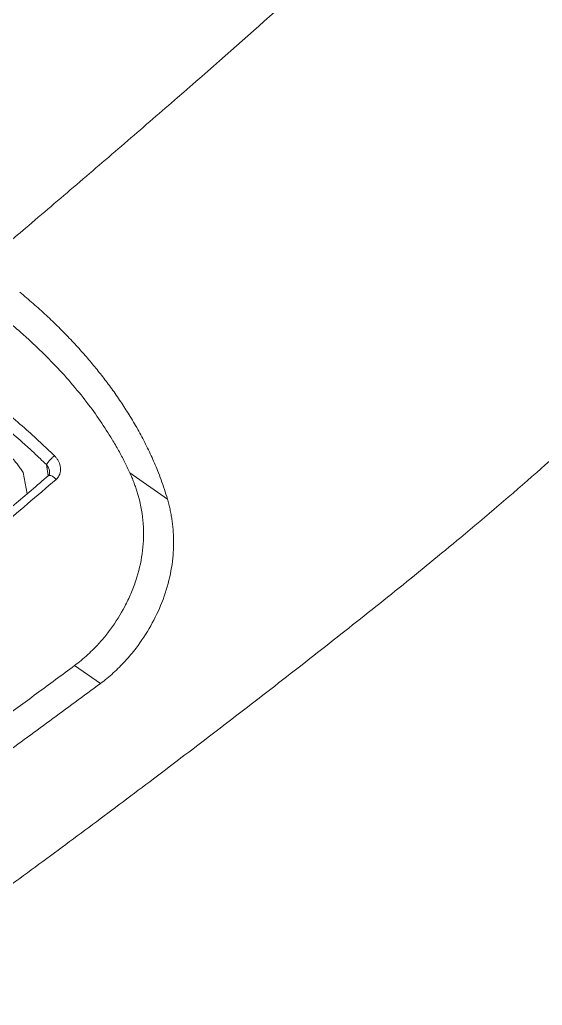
# Model space of a CAD drawing. Header units: inches. Extents: x 1631 to 3663, y 1126 to 1454.
# Drawn here: x 2514.6 to 2544.7, y 1229.4 to 1286.1 of the extents above; entities that cross this region are included whole.
import ezdxf

# ---------------------------------------------------------------- set-up
doc = ezdxf.new("R2010")
doc.units = ezdxf.units.IN
doc.header["$LTSCALE"] = 15

msp = doc.modelspace()

# ---------------------------------------------------------------- linework, layer by layer
at = {"color": 8, "linetype": 'Continuous', "lineweight": 15}
msp.add_line((2516.274, 1259.868), (2516.174, 1260.503), dxfattribs=at)
at = {"color": 7, "linetype": 'Continuous', "lineweight": 15}
for p, q in [((2514.831, 1260.058), (2515.07, 1258.833)), ((2520.967, 1260.031), (2523.129, 1258.523)), ((2517.789, 1248.939), (2519.275, 1247.906))]:
    msp.add_line(p, q, dxfattribs=at)
for points, knots in [([(2535.918, 1309.756), (2535.42, 1309.15), (2534.388, 1307.897), (2532.803, 1306.148), (2531.273, 1304.548), (2529.918, 1303.198), (2528.816, 1302.138), (2527.956, 1301.332), (2527.316, 1300.744), (2526.814, 1300.286), (2526.454, 1299.962), (2526.188, 1299.724), (2525.966, 1299.525), (2525.72, 1299.306), (2525.44, 1299.058), (2524.947, 1298.623), (2524.182, 1297.951), (2523.133, 1297.04), (2521.945, 1296.015), (2520.669, 1294.92), (2519.309, 1293.754), (2517.494, 1292.199), (2515.205, 1290.244), (2512.438, 1287.889), (2509.591, 1285.467), (2507.06, 1283.313), (2504.889, 1281.464), (2503.146, 1279.978), (2501.533, 1278.6), (2500.087, 1277.362), (2498.816, 1276.273), (2497.72, 1275.331), (2496.798, 1274.537), (2496.211, 1274.032), (2495.933, 1273.792), (2495.907, 1273.769)], [0, 0, 0, 0, 0.0404756, 0.0837667, 0.122874, 0.1570402, 0.1857348, 0.2053837, 0.2212803, 0.233487, 0.2429122, 0.2481218, 0.253333, 0.2593516, 0.2661909, 0.2738677, 0.2954007, 0.3219802, 0.3502127, 0.3820255, 0.4151936, 0.4501065, 0.5158047, 0.5847431, 0.6558805, 0.7283238, 0.7741112, 0.8186393, 0.8592051, 0.8956521, 0.927901, 0.9554314, 0.978818, 0.9980356, 1, 1, 1, 1]), ([(2512.519, 1272.038), (2513.33, 1272.725), (2515.108, 1274.233), (2517.915, 1276.629), (2520.859, 1279.158), (2524.694, 1282.482), (2528.275, 1285.627), (2530.987, 1288.085), (2532.396, 1289.386), (2533.177, 1290.117), (2533.612, 1290.529), (2533.735, 1290.646)], [0.3074219, 0.3074219, 0.3074219, 0.3074219, 0.3427984, 0.3846121, 0.4264257, 0.4682394, 0.5518667, 0.5936804, 0.6145872, 0.6354941, 0.6438808, 0.6438808, 0.6438808, 0.6438808]), ([(2568.299, 1289.398), (2568.185, 1289.18), (2567.958, 1288.745), (2567.612, 1288.096), (2567.262, 1287.452), (2566.908, 1286.814), (2566.55, 1286.181), (2566.187, 1285.553), (2565.82, 1284.93), (2565.448, 1284.311), (2565.072, 1283.698), (2564.692, 1283.089), (2564.308, 1282.485), (2563.92, 1281.887), (2563.529, 1281.294), (2563.134, 1280.707), (2562.737, 1280.126), (2561.925, 1278.958), (2560.686, 1277.251), (2559.011, 1275.087), (2557.306, 1273.019), (2555.02, 1270.393), (2552.004, 1267.186), (2548.26, 1263.541), (2544.227, 1259.893), (2540.292, 1256.538), (2536.46, 1253.401), (2532.893, 1250.563), (2529.307, 1247.765), (2525.715, 1244.995), (2522.15, 1242.282), (2518.608, 1239.624), (2515.084, 1237.015), (2511.547, 1234.435), (2508.006, 1231.889), (2505.635, 1230.221), (2504.453, 1229.389)], [0, 0, 0, 0, 0.0076531, 0.0152715, 0.022859, 0.0304193, 0.0379561, 0.0454731, 0.0529739, 0.060461, 0.0679339, 0.0753918, 0.0828336, 0.0902586, 0.0976656, 0.1050538, 0.1124222, 0.1197697, 0.1497211, 0.1789876, 0.2068696, 0.2358282, 0.2919307, 0.3517655, 0.4111143, 0.4775068, 0.5308096, 0.5842887, 0.6377522, 0.6910202, 0.7439578, 0.7953232, 0.8467404, 0.8980818, 0.9492143, 1, 1, 1, 1]), ([(2514.633, 1270.432), (2514.764, 1270.324), (2515.023, 1270.108), (2515.407, 1269.777), (2515.784, 1269.441), (2516.155, 1269.102), (2516.518, 1268.758), (2516.875, 1268.41), (2517.225, 1268.058), (2517.661, 1267.604), (2518.173, 1267.048), (2518.744, 1266.391), (2519.281, 1265.73), (2519.805, 1265.042), (2520.316, 1264.325), (2520.822, 1263.557), (2521.307, 1262.751), (2521.772, 1261.898), (2522.195, 1261.037), (2522.524, 1260.278), (2522.771, 1259.628), (2522.961, 1259.08), (2523.073, 1258.709), (2523.129, 1258.523)], [0, 0, 0, 0, 0.036272, 0.072213, 0.107834, 0.143146, 0.17816, 0.212887, 0.247339, 0.281529, 0.343326, 0.403079, 0.459547, 0.516348, 0.577387, 0.635803, 0.699374, 0.763075, 0.826676, 0.886997, 0.924401, 0.962045, 1, 1, 1, 1]), ([(2520.967, 1260.031), (2520.918, 1260.138), (2520.818, 1260.353), (2520.661, 1260.673), (2520.495, 1260.994), (2520.321, 1261.315), (2520.139, 1261.638), (2519.798, 1262.217), (2519.264, 1263.046), (2518.472, 1264.137), (2517.57, 1265.245), (2516.714, 1266.183), (2515.966, 1266.939), (2515.351, 1267.526), (2514.716, 1268.102), (2514.28, 1268.471), (2514.06, 1268.657)], [0, 0, 0, 0, 0.0303739, 0.0611526, 0.0923576, 0.1240098, 0.1561291, 0.1887345, 0.299587, 0.4147987, 0.5462665, 0.6830484, 0.7603992, 0.8389528, 0.9187931, 1, 1, 1, 1]), ([(2516.626, 1261.021), (2516.551, 1261.093), (2516.285, 1261.346), (2515.713, 1261.887), (2514.873, 1262.649), (2514.068, 1263.347), (2513.352, 1263.95), (2512.751, 1264.447), (2512.092, 1264.977), (2511.458, 1265.476), (2511.051, 1265.787), (2510.855, 1265.936)], [0, 0, 0, 0, 0.039808, 0.140672, 0.302616, 0.479021, 0.558399, 0.672671, 0.789727, 0.89883, 1, 1, 1, 1]), ([(2510.523, 1265.308), (2510.641, 1265.218), (2510.933, 1264.995), (2511.454, 1264.591), (2512.089, 1264.087), (2512.808, 1263.502), (2513.517, 1262.907), (2514.141, 1262.368), (2514.722, 1261.854), (2515.252, 1261.373), (2515.758, 1260.902), (2516.05, 1260.622), (2516.174, 1260.503)], [0, 0, 0, 0, 0.062354, 0.153953, 0.274786, 0.39726, 0.533053, 0.649547, 0.727812, 0.841911, 0.932632, 1, 1, 1, 1]), ([(2510.69, 1262.948), (2510.71, 1262.957), (2510.749, 1262.976), (2510.814, 1262.996), (2510.884, 1263.01), (2510.958, 1263.018), (2511.076, 1263.02), (2511.248, 1263.002), (2511.487, 1262.942), (2511.747, 1262.846), (2512.114, 1262.671), (2512.607, 1262.369), (2513.117, 1261.972), (2513.518, 1261.611), (2513.811, 1261.321), (2514.094, 1261.017), (2514.331, 1260.737), (2514.526, 1260.489), (2514.686, 1260.274), (2514.783, 1260.13), (2514.831, 1260.058)], [0, 0, 0, 0, 0.025454, 0.050742, 0.075922, 0.101052, 0.126191, 0.188565, 0.251173, 0.3135, 0.375892, 0.50001, 0.624129, 0.686441, 0.748848, 0.811375, 0.87383, 0.915677, 0.957643, 1, 1, 1, 1]), ([(2516.174, 1260.503), (2516.185, 1260.524), (2516.204, 1260.555), (2516.262, 1260.634), (2516.302, 1260.682), (2516.391, 1260.785), (2516.442, 1260.839), (2516.539, 1260.939), (2516.586, 1260.984), (2516.626, 1261.021)], [0, 0, 0, 0, 0.25, 0.25, 0.5, 0.5, 0.75, 0.75, 1, 1, 1, 1]), ([(2516.73, 1259.658), (2516.75, 1259.677), (2516.797, 1259.723), (2516.861, 1259.807), (2516.909, 1259.891), (2516.958, 1259.997), (2516.985, 1260.14), (2516.98, 1260.327), (2516.953, 1260.507), (2516.902, 1260.644), (2516.843, 1260.747), (2516.795, 1260.821), (2516.726, 1260.917), (2516.668, 1260.978), (2516.626, 1261.021)], [0, 0, 0, 0, 0.055471, 0.134509, 0.213685, 0.25336, 0.372184, 0.502639, 0.621163, 0.725095, 0.780079, 0.844201, 0.88992, 1, 1, 1, 1]), ([(2516.268, 1259.859), (2515.62, 1259.303), (2514.355, 1258.22), (2512.545, 1256.677), (2510.911, 1255.289), (2509.493, 1254.087), (2508.289, 1253.071), (2507.26, 1252.203), (2506.345, 1251.434), (2505.226, 1250.495), (2503.888, 1249.375), (2502.65, 1248.344), (2501.703, 1247.558), (2500.971, 1246.951), (2500.056, 1246.195), (2498.955, 1245.288), (2497.706, 1244.265), (2496.825, 1243.548), (2496.373, 1243.18)], [0, 0, 0, 0, 0.097865, 0.190872, 0.273019, 0.344308, 0.404737, 0.454508, 0.499562, 0.542657, 0.623187, 0.701418, 0.729281, 0.765845, 0.811801, 0.867146, 0.931881, 1, 1, 1, 1]), ([(2516.349, 1260.136), (2516.353, 1260.103), (2516.36, 1260.038), (2516.335, 1259.926), (2516.294, 1259.885), (2516.266, 1259.857)], [0, 0, 0, 0, 0.249438, 0.494045, 1, 1, 1, 1]), ([(2520.967, 1260.031), (2521.006, 1259.942), (2521.085, 1259.767), (2521.191, 1259.502), (2521.287, 1259.241), (2521.374, 1258.982), (2521.451, 1258.727), (2521.565, 1258.3), (2521.684, 1257.697), (2521.76, 1256.915), (2521.76, 1256.139), (2521.663, 1255.101), (2521.415, 1254.07), (2521.037, 1253.071), (2520.578, 1252.114), (2520.028, 1251.235), (2519.41, 1250.453), (2518.966, 1249.969), (2518.55, 1249.566), (2518.174, 1249.235), (2517.917, 1249.037), (2517.789, 1248.939)], [0, 0, 0, 0, 0.022933, 0.045293, 0.067119, 0.08845, 0.109321, 0.129766, 0.192346, 0.253401, 0.314263, 0.374201, 0.498212, 0.561896, 0.626142, 0.750223, 0.809754, 0.870889, 0.914412, 0.957401, 1, 1, 1, 1]), ([(2496.851, 1242.971), (2497.145, 1243.21), (2497.99, 1243.899), (2499.647, 1245.257), (2501.864, 1247.088), (2504.332, 1249.143), (2507.094, 1251.459), (2510.107, 1254.004), (2513.419, 1256.82), (2515.627, 1258.712), (2516.73, 1259.658)], [0, 0, 0, 0, 0.0442851, 0.1275908, 0.2499272, 0.3785702, 0.4999123, 0.6666033, 0.8332998, 1, 1, 1, 1]), ([(2523.129, 1258.523), (2523.156, 1258.426), (2523.21, 1258.232), (2523.28, 1257.938), (2523.34, 1257.641), (2523.391, 1257.341), (2523.431, 1257.038), (2523.46, 1256.732), (2523.48, 1256.424), (2523.488, 1256.113), (2523.485, 1255.8), (2523.454, 1255.105), (2523.295, 1254.005), (2522.847, 1252.568), (2522.185, 1251.189), (2521.54, 1250.214), (2521.023, 1249.565), (2520.702, 1249.197), (2520.366, 1248.845), (2520.015, 1248.512), (2519.652, 1248.195), (2519.401, 1248.003), (2519.275, 1247.906)], [0, 0, 0, 0, 0.024641, 0.049329, 0.074085, 0.098926, 0.123873, 0.148943, 0.174156, 0.19953, 0.225082, 0.250829, 0.369955, 0.4956, 0.616804, 0.74489, 0.786413, 0.828309, 0.870599, 0.913299, 0.956427, 1, 1, 1, 1]), ([(2517.789, 1248.939), (2517.06, 1248.401), (2515.629, 1247.343), (2513.515, 1245.796), (2511.479, 1244.317), (2509.525, 1242.909), (2507.657, 1241.574), (2505.88, 1240.312), (2504.193, 1239.124), (2502.598, 1238.009), (2501.564, 1237.291), (2501.063, 1236.944)], [0, 0, 0, 0, 0.132053, 0.259406, 0.381741, 0.49879, 0.610345, 0.716263, 0.816496, 0.911058, 1, 1, 1, 1]), ([(2502.542, 1235.885), (2503.136, 1236.297), (2504.373, 1237.156), (2506.295, 1238.505), (2508.357, 1239.964), (2510.754, 1241.676), (2513.439, 1243.615), (2516.362, 1245.749), (2518.304, 1247.188), (2519.275, 1247.906)], [0, 0, 0, 0, 0.105416, 0.219346, 0.34191, 0.473138, 0.648117, 0.824141, 1, 1, 1, 1])]:
    msp.add_open_spline(points, degree=3, knots=knots, dxfattribs=at)
at = {"color": 8, "linetype": 'Continuous', "lineweight": 15}
msp.add_open_spline([(2516.174, 1260.503), (2516.262, 1260.397), (2516.326, 1260.268), (2516.349, 1260.139)], degree=3, dxfattribs=at)
msp.add_open_spline([(2516.27, 1259.857), (2516.283, 1259.866), (2516.311, 1259.888), (2516.381, 1259.887), (2516.468, 1259.861), (2516.561, 1259.808), (2516.651, 1259.739), (2516.705, 1259.684), (2516.73, 1259.658)], degree=3, knots=[0, 0, 0, 0, 0.145941, 0.328045, 0.510209, 0.686038, 0.850374, 1, 1, 1, 1], dxfattribs=at)

doc.saveas('drawing.dxf')
